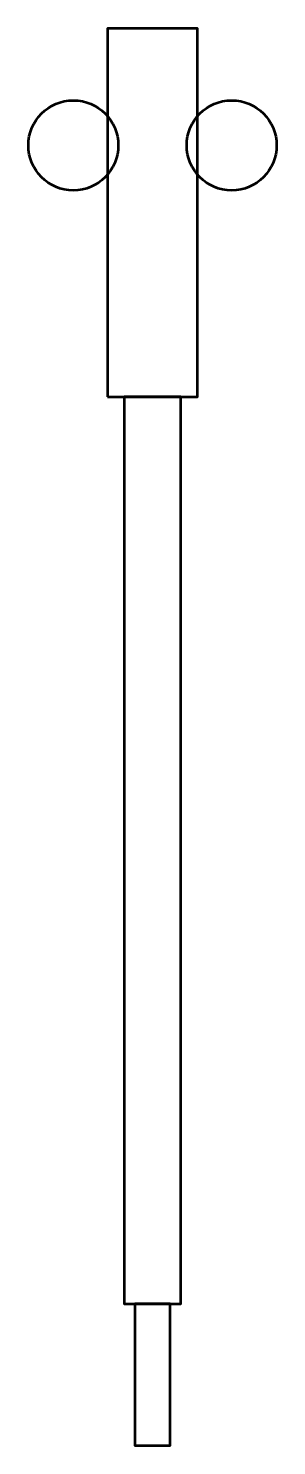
# Model space of a CAD drawing. Header units: centimetres. Extents: x -28.3 to 24.4, y -22.4 to 29.
# Drawn here: x -15.88 to -14.12, y -22.4 to -12.4 of the extents above; entities that cross this region are included whole.
import ezdxf

# ---------------------------------------------------------------- set-up
doc = ezdxf.new("R2010")
doc.units = ezdxf.units.CM
doc.header["$MEASUREMENT"] = 0
doc.layers.add('Layer 1', color=7, linetype='Continuous')

msp = doc.modelspace()

# ---------------------------------------------------------------- linework, layer by layer
at = {"layer": 'Layer 1', "lineweight": 53}
msp.add_lwpolyline([(-15.31751, -15), (-14.68251, -15), (-14.68251, -12.4), (-15.31751, -12.4), (-15.31751, -15)], close=True, dxfattribs=at)
for centre in [(-15.55874, -13.22555), (-14.44115, -13.22555)]:
    msp.add_ellipse(centre, major_axis=(0, 0.31755), ratio=1, dxfattribs=at)
for points in [[(-15.20001, -15), (-15.20001, -15), (-14.80001, -15), (-14.80001, -15), (-14.80001, -15), (-14.80001, -15), (-14.80001, -21.4), (-14.80001, -21.4), (-14.80001, -21.4), (-14.80001, -21.4), (-15.20001, -21.4), (-15.20001, -21.4), (-15.20001, -21.4), (-15.20001, -21.4), (-15.20001, -15), (-15.20001, -15)], [(-15.125, -21.4), (-15.125, -21.4), (-14.875, -21.4), (-14.875, -21.4), (-14.875, -21.4), (-14.875, -21.4), (-14.875, -22.4), (-14.875, -22.4), (-14.875, -22.4), (-14.875, -22.4), (-15.125, -22.4), (-15.125, -22.4), (-15.125, -22.4), (-15.125, -22.4), (-15.125, -21.4), (-15.125, -21.4)]]:
    msp.add_open_spline(points, degree=3, knots=[0, 0, 0, 0, 0.2, 0.2, 0.2, 0.2, 0.4, 0.4, 0.4, 0.4, 0.6, 0.6, 0.6, 0.6, 1, 1, 1, 1], dxfattribs=at)

doc.saveas('drawing.dxf')
